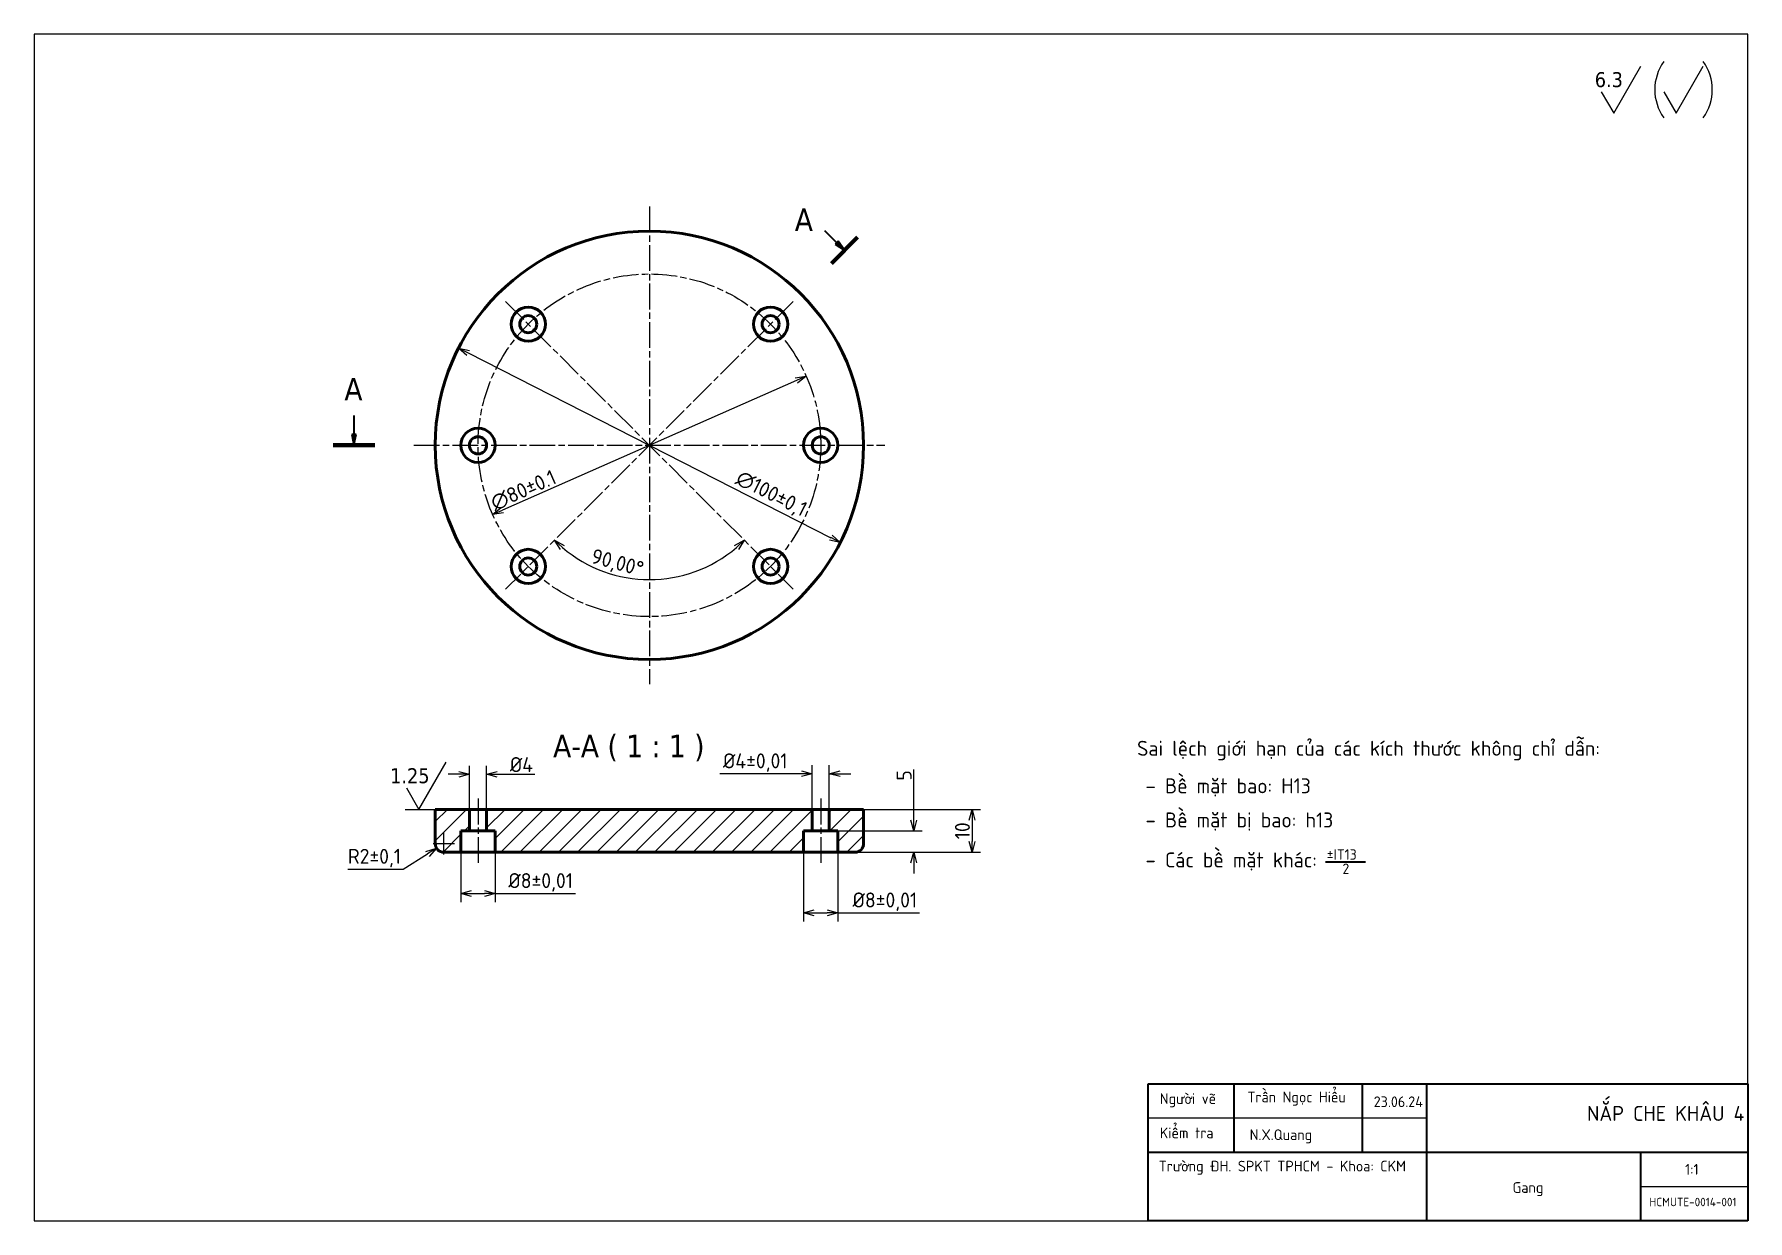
# Paper-space layout 'Sheet' of a CAD drawing. Header units: millimetres. Extents: x 10 to 410, y 10 to 287.
# The model-space entities are those that its viewports show. They can reach past a viewport. Long polylines and large blocks are cut down to what shows.
import ezdxf

# ---------------------------------------------------------------- set-up
doc = ezdxf.new("R2010")
doc.units = ezdxf.units.MM
doc.linetypes.add('AM_ISO08W050x2', pattern=[9, 6, -0.75, 1.5, -0.75])
for name, color, linetype, lineweight in [('NetDam', 7, 'Continuous', 35), ('Netmanh', 5, 'Continuous', 13), ('Symbol (ISO)', 7, 'Continuous', 25), ('Visible (ISO)', 7, 'Continuous', 50)]:
    doc.layers.add(name, color=color, linetype=linetype, lineweight=lineweight)
doc.styles.add('Note Text (ISO)', font='tcvn+7284-2003r.ttf')
doc.dimstyles.new('Default (ISO)$0', dxfattribs={"dimtxt": 3.5, "dimasz": 2.5, "dimexe": 2, "dimexo": 0, "dimgap": 0.5, "dimtad": 1, "dimtxsty": 'Note Text (ISO)', "dimblk": 'OPEN30', "dimblk1": 'OPEN30', "dimblk2": 'OPEN90', "dimcen": 2.5, "dimclrd": 256, "dimclre": 256, "dimclrt": 256, "dimazin": 0, "dimtfac": 1, "dimtofl": 0, "dimtmove": 0, "dimatfit": 3, "dimldrblk": 'OPEN30', "dimfxl": 1, "dimtolj": 1, "dimtzin": 0, "dimlwd": -1, "dimlwe": -1, "dimarcsym": 0})
doc.dimstyles.new('Default (ISO)$2', dxfattribs={"dimtxt": 3.5, "dimasz": 2.5, "dimexe": 2, "dimexo": 0, "dimgap": 0.5, "dimtad": 1, "dimtxsty": 'Note Text (ISO)', "dimblk": 'OPEN30', "dimblk1": 'OPEN30', "dimblk2": 'OPEN90', "dimcen": 2.5, "dimclrd": 256, "dimclre": 256, "dimclrt": 256, "dimazin": 0, "dimtfac": 1, "dimtofl": 0, "dimtmove": 0, "dimatfit": 3, "dimldrblk": 'OPEN30', "dimfxl": 1, "dimtolj": 1, "dimtzin": 0, "dimlwd": -1, "dimlwe": -1, "dimarcsym": 0})
doc.dimstyles.new('Default (ISO)$3', dxfattribs={"dimtxt": 3.5, "dimasz": 2.5, "dimexe": 2, "dimexo": 0, "dimgap": 0.5, "dimtad": 1, "dimtxsty": 'Note Text (ISO)', "dimblk": 'OPEN30', "dimblk1": 'OPEN30', "dimblk2": 'OPEN90', "dimcen": 2.5, "dimclrd": 256, "dimclre": 256, "dimclrt": 256, "dimazin": 0, "dimtfac": 1, "dimtofl": 0, "dimtmove": 0, "dimatfit": 0, "dimldrblk": 'OPEN30', "dimfxl": 1, "dimtolj": 1, "dimtzin": 0, "dimlwd": -1, "dimlwe": -1, "dimarcsym": 0})
doc.dimstyles.new('Default (ISO)$4', dxfattribs={"dimtxt": 3.5, "dimasz": 2.5, "dimexe": 2, "dimexo": 0, "dimgap": 0.5, "dimtad": 1, "dimtih": 1, "dimtoh": 1, "dimtxsty": 'Note Text (ISO)', "dimblk": 'OPEN30', "dimblk1": 'OPEN30', "dimblk2": 'OPEN90', "dimcen": 2.5, "dimclrd": 256, "dimclre": 256, "dimclrt": 256, "dimazin": 0, "dimtfac": 1, "dimtofl": 0, "dimtmove": 0, "dimatfit": 3, "dimldrblk": 'OPEN30', "dimfxl": 1, "dimtolj": 1, "dimtzin": 0, "dimlwd": -1, "dimlwe": -1, "dimarcsym": 0})

# ---------------------------------------------------------------- blocks, each defined once
blk = doc.blocks.new('_Open30')
at = {"color": 0, "linetype": 'ByBlock', "lineweight": -2}
for p, q in [((-1, 0.27), (0, 0)), ((0, 0), (-1, -0.27)), ((0, 0), (-1, 0))]:
    blk.add_line(p, q, dxfattribs=at)
blk = doc.blocks.new('*D8')
at = {"layer": 'Defpoints', "color": 0, "transparency": 16777216}
for p in [(103.91, 96.97), (105.6, 98.04)]:
    blk.add_point(p, dxfattribs=at)
at = {"layer": 'Netmanh', "transparency": 16777216}
for p, q in [((105.6, 95.54), (105.6, 100.54)), ((103.1, 98.04), (108.1, 98.04))]:
    blk.add_line(p, q, dxfattribs=at)
at = {"layer": 'Netmanh', "linetype": 'Continuous', "transparency": 16777216}
for p, q in [((83.19, 92.07), (96.12, 92.07)), ((96.12, 92.07), (101.79, 95.64))]:
    blk.add_line(p, q, dxfattribs=at)
at = {"layer": 'Netmanh', "transparency": 16777216, "xscale": 2.5, "yscale": 2.5, "zscale": 2.5, "rotation": 32.15944859980199}
blk.add_blockref('_Open30', (103.91, 96.97), dxfattribs=at)
at = {"layer": 'Netmanh', "transparency": 16777216, "insert": (89.41, 94.67), "char_height": 3.5, "attachment_point": 5, "style": 'Note Text (ISO)'}
blk.add_mtext('\\A1;R2±0,1', dxfattribs=at)
blk = doc.blocks.new('_Open90')
at = {"color": 0, "linetype": 'ByBlock', "lineweight": -2}
for p, q in [((0, 0), (-1, 0)), ((-0.5, 0.5), (0, 0)), ((0, 0), (-0.5, -0.5))]:
    blk.add_line(p, q, dxfattribs=at)
blk = doc.blocks.new('*D9')
at = {"layer": 'Defpoints', "color": 0, "transparency": 16777216}
for p in [(109.05, 213.74), (198.15, 168.34)]:
    blk.add_point(p, dxfattribs=at)
at = {"layer": 'Netmanh', "linetype": 'Continuous', "transparency": 16777216}
blk.add_line((111.28, 212.6), (195.92, 169.47), dxfattribs=at)
at = {"layer": 'Netmanh', "transparency": 16777216, "xscale": 2.5, "yscale": 2.5, "zscale": 2.5}
for p, rotation in [((109.05, 213.74), 152.9984982041723), ((198.15, 168.34), 332.9984982041722)]:
    blk.add_blockref('_Open30', p, dxfattribs=dict(at, rotation=rotation))
at = {"layer": 'Netmanh', "transparency": 16777216, "insert": (181.98, 179.5), "char_height": 3.5, "attachment_point": 5, "rotation": 332.9985, "style": 'Note Text (ISO)'}
blk.add_mtext('\\A1;∅100±0,1', dxfattribs=at)
blk = doc.blocks.new('*D10')
at = {"layer": 'Defpoints', "color": 0, "transparency": 16777216}
for p in [(190.21, 207.17), (117, 174.91)]:
    blk.add_point(p, dxfattribs=at)
at = {"layer": 'Netmanh', "linetype": 'Continuous', "transparency": 16777216}
blk.add_line((187.92, 206.16), (119.28, 175.92), dxfattribs=at)
at = {"layer": 'Netmanh', "transparency": 16777216, "xscale": 2.5, "yscale": 2.5, "zscale": 2.5}
for p, rotation in [((190.21, 207.17), 23.77683478277008), ((117, 174.91), 203.7768347827701)]:
    blk.add_blockref('_Open30', p, dxfattribs=dict(at, rotation=rotation))
at = {"layer": 'Netmanh', "transparency": 16777216, "insert": (124.19, 180.54), "char_height": 3.5, "attachment_point": 5, "rotation": 23.7768, "style": 'Note Text (ISO)'}
blk.add_mtext('\\A1;∅80%%P0.1', dxfattribs=at)
blk = doc.blocks.new('*D11')
at = {"layer": 'Defpoints', "color": 0, "transparency": 16777216}
for p in [(120.01, 224.63), (187.19, 224.63), (161.71, 160.76), (120.01, 157.45), (187.19, 157.45)]:
    blk.add_point(p, dxfattribs=at)
at = {"layer": 'Netmanh', "linetype": 'Continuous', "transparency": 16777216}
blk.add_arc((153.6, 191.04), 31.34, 229.5715, 310.4285, dxfattribs=at)
at = {"layer": 'Netmanh', "transparency": 16777216, "xscale": 2.5, "yscale": 2.5, "zscale": 2.5}
for p, rotation in [((131.44, 168.88), 137.2857615528928), ((175.76, 168.88), 42.71423844710723)]:
    blk.add_blockref('_Open30', p, dxfattribs=dict(at, rotation=rotation))
at = {"layer": 'Netmanh', "transparency": 16777216, "insert": (146.07, 163.3), "char_height": 3.5, "attachment_point": 5, "rotation": 344.8062, "style": 'Note Text (ISO)'}
blk.add_mtext('\\A1;90,00°', dxfattribs=at)
blk = doc.blocks.new('*D12')
at = {"layer": 'Defpoints', "color": 0, "transparency": 16777216}
for p in [(115.6, 114.24), (111.6, 106.04), (115.6, 106.04)]:
    blk.add_point(p, dxfattribs=at)
at = {"layer": 'Netmanh', "linetype": 'Continuous', "transparency": 16777216}
for p, q in [((111.6, 106.04), (111.6, 116.24)), ((115.6, 106.04), (115.6, 116.24)), ((109.1, 114.24), (106.6, 114.24)), ((118.1, 114.24), (126.85, 114.24))]:
    blk.add_line(p, q, dxfattribs=at)
at = {"layer": 'Netmanh', "transparency": 16777216, "xscale": 2.5, "yscale": 2.5, "zscale": 2.5}
blk.add_blockref('_Open30', (111.6, 114.24), dxfattribs=at)
at = {"layer": 'Netmanh', "transparency": 16777216, "xscale": 2.5, "yscale": 2.5, "zscale": 2.5, "rotation": 180}
blk.add_blockref('_Open30', (115.6, 114.24), dxfattribs=at)
at = {"layer": 'Netmanh', "transparency": 16777216, "insert": (123.73, 116.49), "char_height": 3.5, "attachment_point": 5, "style": 'Note Text (ISO)'}
blk.add_mtext('\\A1;%%C4', dxfattribs=at)
blk = doc.blocks.new('*D13')
at = {"layer": 'Defpoints', "color": 0, "transparency": 16777216}
for p in [(109.6, 96.04), (117.6, 96.04), (117.6, 86.4)]:
    blk.add_point(p, dxfattribs=at)
at = {"layer": 'Netmanh', "linetype": 'Continuous', "transparency": 16777216}
for p, q in [((109.6, 96.04), (109.6, 84.4)), ((117.6, 96.04), (117.6, 84.4)), ((112.1, 86.4), (115.1, 86.4)), ((117.6, 86.4), (136.33, 86.4))]:
    blk.add_line(p, q, dxfattribs=at)
at = {"layer": 'Netmanh', "transparency": 16777216, "xscale": 2.5, "yscale": 2.5, "zscale": 2.5, "rotation": 180}
blk.add_blockref('_Open30', (109.6, 86.4), dxfattribs=at)
at = {"layer": 'Netmanh', "transparency": 16777216, "xscale": 2.5, "yscale": 2.5, "zscale": 2.5}
blk.add_blockref('_Open30', (117.6, 86.4), dxfattribs=at)
at = {"layer": 'Netmanh', "transparency": 16777216, "insert": (128.21, 89), "char_height": 3.5, "attachment_point": 5, "style": 'Note Text (ISO)'}
blk.add_mtext('\\A1;%%C8±0,01', dxfattribs=at)
blk = doc.blocks.new('*D14')
at = {"layer": 'Defpoints', "color": 0, "transparency": 16777216}
for p in [(189.6, 96.04), (197.6, 96.04), (197.6, 81.88)]:
    blk.add_point(p, dxfattribs=at)
at = {"layer": 'Netmanh', "linetype": 'Continuous', "transparency": 16777216}
for p, q in [((189.6, 96.04), (189.6, 79.88)), ((197.6, 96.04), (197.6, 79.88)), ((192.1, 81.88), (195.1, 81.88)), ((197.6, 81.88), (216.68, 81.88))]:
    blk.add_line(p, q, dxfattribs=at)
at = {"layer": 'Netmanh', "transparency": 16777216, "xscale": 2.5, "yscale": 2.5, "zscale": 2.5, "rotation": 180}
blk.add_blockref('_Open30', (189.6, 81.88), dxfattribs=at)
at = {"layer": 'Netmanh', "transparency": 16777216, "xscale": 2.5, "yscale": 2.5, "zscale": 2.5}
blk.add_blockref('_Open30', (197.6, 81.88), dxfattribs=at)
at = {"layer": 'Netmanh', "transparency": 16777216, "insert": (208.56, 84.48), "char_height": 3.5, "attachment_point": 5, "style": 'Note Text (ISO)'}
blk.add_mtext('\\A1;%%C8±0,01', dxfattribs=at)
blk = doc.blocks.new('*D15')
at = {"layer": 'Defpoints', "color": 0, "transparency": 16777216}
for p in [(195.6, 114.36), (191.6, 106.04), (195.6, 106.04)]:
    blk.add_point(p, dxfattribs=at)
at = {"layer": 'Netmanh', "linetype": 'Continuous', "transparency": 16777216}
for p, q in [((191.6, 106.04), (191.6, 116.36)), ((195.6, 106.04), (195.6, 116.36)), ((189.1, 114.36), (170.03, 114.36)), ((198.1, 114.36), (200.6, 114.36))]:
    blk.add_line(p, q, dxfattribs=at)
at = {"layer": 'Netmanh', "transparency": 16777216, "xscale": 2.5, "yscale": 2.5, "zscale": 2.5}
blk.add_blockref('_Open30', (191.6, 114.36), dxfattribs=at)
at = {"layer": 'Netmanh', "transparency": 16777216, "xscale": 2.5, "yscale": 2.5, "zscale": 2.5, "rotation": 180}
blk.add_blockref('_Open30', (195.6, 114.36), dxfattribs=at)
at = {"layer": 'Netmanh', "transparency": 16777216, "insert": (178.31, 116.96), "char_height": 3.5, "attachment_point": 5, "style": 'Note Text (ISO)'}
blk.add_mtext('\\A1;%%C4±0,01', dxfattribs=at)
blk = doc.blocks.new('*D17')
at = {"layer": 'Defpoints', "color": 0, "transparency": 16777216}
for p in [(197.6, 101.04), (197.6, 96.04), (215.31, 96.04)]:
    blk.add_point(p, dxfattribs=at)
at = {"layer": 'Netmanh', "linetype": 'Continuous', "transparency": 16777216}
for p, q in [((215.31, 103.54), (215.31, 115.35)), ((197.6, 101.04), (217.31, 101.04)), ((197.6, 96.04), (217.31, 96.04)), ((215.31, 93.54), (215.31, 91.04))]:
    blk.add_line(p, q, dxfattribs=at)
at = {"layer": 'Netmanh', "transparency": 16777216, "xscale": 2.5, "yscale": 2.5, "zscale": 2.5}
for p, rotation in [((215.31, 101.04), 270), ((215.31, 96.04), 90)]:
    blk.add_blockref('_Open30', p, dxfattribs=dict(at, rotation=rotation))
at = {"layer": 'Netmanh', "transparency": 16777216, "insert": (213.06, 113.97), "char_height": 3.5, "attachment_point": 5, "rotation": 90, "style": 'Note Text (ISO)'}
blk.add_mtext('\\A1;5', dxfattribs=at)
blk = doc.blocks.new('*D18')
at = {"layer": 'Defpoints', "color": 0, "transparency": 16777216}
for p in [(203.6, 106.04), (203.6, 96.04), (228.92, 96.04)]:
    blk.add_point(p, dxfattribs=at)
at = {"layer": 'Netmanh', "linetype": 'Continuous', "transparency": 16777216}
for p, q in [((203.6, 106.04), (230.92, 106.04)), ((228.92, 103.54), (228.92, 98.54)), ((203.6, 96.04), (230.92, 96.04))]:
    blk.add_line(p, q, dxfattribs=at)
at = {"layer": 'Netmanh', "transparency": 16777216, "xscale": 2.5, "yscale": 2.5, "zscale": 2.5}
for p, rotation in [((228.92, 106.04), 90), ((228.92, 96.04), 270)]:
    blk.add_blockref('_Open30', p, dxfattribs=dict(at, rotation=rotation))
at = {"layer": 'Netmanh', "transparency": 16777216, "insert": (226.67, 101.04), "char_height": 3.5, "attachment_point": 5, "rotation": 90, "style": 'Note Text (ISO)'}
blk.add_mtext('\\A1;10', dxfattribs=at)

msp = doc.modelspace()

# ---------------------------------------------------------------- hatches: boundary and pattern name
at = {"layer": 'Netmanh'}
h = msp.add_hatch(dxfattribs=at)
h.set_pattern_fill('ANSI31', color=256)
h.paths.add_polyline_path([(230.27, 308.24), (232.27, 308.24), (232.27, 313.24), (194.27, 313.24), (156.27, 313.24), (156.27, 308.24), (158.27, 308.24), (158.27, 303.24), (194.27, 303.24), (230.27, 303.24)])
h.paths.add_polyline_path([(152.27, 313.24), (144.27, 313.24), (144.27, 305.24, 0.414214), (146.27, 303.24), (150.27, 303.24), (150.27, 308.24), (152.27, 308.24)])
h.paths.add_polyline_path([(244.27, 313.24), (236.27, 313.24), (236.27, 308.24), (238.27, 308.24), (238.27, 303.24), (242.27, 303.24, 0.414214), (244.27, 305.24)])

# ---------------------------------------------------------------- linework, layer by layer
at = {"layer": 'Netmanh', "linetype": 'AM_ISO08W050x2'}
for p, q in [((194.27, 453.98), (194.27, 342.5)), ((227.86, 431.83), (160.68, 364.65)), ((160.68, 431.83), (227.86, 364.65)), ((139.3, 398.24), (249.25, 398.24)), ((154.27, 315.74), (154.27, 300.74)), ((234.27, 315.74), (234.27, 300.74))]:
    msp.add_line(p, q, dxfattribs=at)
msp.add_circle((194.27, 398.24), 40, dxfattribs=at)
at = {"layer": 'Visible (ISO)'}
for p, q in [((144.27, 313.24), (144.27, 305.24)), ((152.27, 313.24), (144.27, 313.24)), ((152.27, 313.24), (156.27, 313.24)), ((152.27, 308.24), (152.27, 313.24)), ((156.27, 313.24), (156.27, 308.24)), ((194.27, 313.24), (156.27, 313.24)), ((232.27, 313.24), (194.27, 313.24)), ((232.27, 313.24), (236.27, 313.24)), ((232.27, 308.24), (232.27, 313.24)), ((236.27, 313.24), (236.27, 308.24)), ((244.27, 313.24), (236.27, 313.24)), ((244.27, 305.24), (244.27, 313.24)), ((150.27, 308.24), (152.27, 308.24)), ((150.27, 303.24), (150.27, 308.24)), ((152.27, 308.24), (156.27, 308.24)), ((156.27, 308.24), (158.27, 308.24)), ((158.27, 308.24), (158.27, 303.24)), ((230.27, 308.24), (232.27, 308.24)), ((230.27, 303.24), (230.27, 308.24)), ((232.27, 308.24), (236.27, 308.24)), ((236.27, 308.24), (238.27, 308.24)), ((238.27, 308.24), (238.27, 303.24)), ((146.27, 303.24), (150.27, 303.24)), ((158.27, 303.24), (150.27, 303.24)), ((158.27, 303.24), (194.27, 303.24)), ((194.27, 303.24), (230.27, 303.24)), ((238.27, 303.24), (230.27, 303.24)), ((238.27, 303.24), (242.27, 303.24))]:
    msp.add_line(p, q, dxfattribs=at)
for centre, radius in [((194.27, 398.24), 50), ((165.99, 426.52), 4), ((165.99, 426.52), 2), ((222.56, 426.52), 4), ((222.56, 426.52), 2), ((154.27, 398.24), 4), ((154.27, 398.24), 2), ((234.27, 398.24), 4), ((234.27, 398.24), 2), ((165.99, 369.95), 4), ((222.56, 369.95), 4), ((165.99, 369.95), 2), ((222.56, 369.95), 2)]:
    msp.add_circle(centre, radius, dxfattribs=at)
for centre, start, end in [((146.27, 305.24), 180, 270), ((242.27, 305.24), 270, 0)]:
    msp.add_arc(centre, 2, start, end, dxfattribs=at)

psp = doc.layouts.new('Sheet')

# ---------------------------------------------------------------- hatches: boundary and pattern name
at = {"layer": 'NetDam', "linetype": 'Continuous'}
for points in [[(196.9963, 237.9699), (199.1176, 236.5557), (197.7034, 238.677)], [(84.1252, 193.5384), (84.6252, 191.0384), (85.1252, 193.5384)]]:
    psp.add_hatch(color=256, dxfattribs=at).paths.add_polyline_path(points)

# ---------------------------------------------------------------- linework, layer by layer
for p, q in [((194.4508, 241.2226), (197.3499, 238.3235)), ((197.7034, 238.677), (196.9963, 237.9699)), ((196.9963, 237.9699), (199.1176, 236.5557)), ((197.3499, 238.3235), (199.1176, 236.5557)), ((199.1176, 236.5557), (197.7034, 238.677)), ((84.6252, 198.0274), (84.6252, 193.5384)), ((85.1252, 193.5384), (84.1252, 193.5384)), ((84.1252, 193.5384), (84.6252, 191.0384)), ((84.6252, 191.0384), (85.1252, 193.5384)), ((84.6252, 193.5384), (84.6252, 191.0384))]:
    psp.add_line(p, q, dxfattribs=at)
at = {"layer": 'NetDam', "linetype": 'Continuous', "lineweight": 140}
for p, q in [((196.0714, 233.5095), (202.1639, 239.602)), ((79.7419, 191.0384), (89.5086, 191.0384))]:
    psp.add_line(p, q, dxfattribs=at)
at = {"layer": 'NetDam', "linetype": 'Continuous', "lineweight": 35}
psp.add_line((311.4552, 93.798), (320.8085, 93.798), dxfattribs=at)
at = {"layer": 'NetDam'}
for p, q in [((270, 42), (410, 42)), ((270, 10), (270, 42)), ((290, 42), (290, 26)), ((320, 42), (320, 26)), ((335, 42), (335, 10)), ((410, 42), (410, 10)), ((270, 26), (410, 26)), ((385, 26), (385, 10)), ((410, 10), (270, 10))]:
    psp.add_line(p, q, dxfattribs=at)
at = {"layer": 'Netmanh'}
for p, q in [((99.7913, 106.0464), (106.1422, 117.0464)), ((96.9045, 111.0464), (99.7913, 106.0464)), ((335, 42), (410, 42)), ((270, 34), (335, 34)), ((385, 18), (410, 18))]:
    psp.add_line(p, q, dxfattribs=at)
at = {"layer": 'Symbol (ISO)'}
for p, q in [((378.7081, 268.5626), (385.0589, 279.5626)), ((393.2824, 268.5626), (399.6333, 279.5626)), ((375.8213, 273.5626), (378.7081, 268.5626)), ((390.3957, 273.5626), (393.2824, 268.5626)), ((96.6163, 106.0364), (103.6003, 106.0364))]:
    psp.add_line(p, q, dxfattribs=at)
for centre, start, end in [((399.5606, 274.0626), 144.447189, 215.552811), ((390.4684, 274.0626), 324.447189, 35.552811)]:
    psp.add_arc(centre, 11.2649, start, end, dxfattribs=at)

# ---------------------------------------------------------------- texts
at = {"layer": 'NetDam', "attachment_point": 1}
for s, insert, char_height in [('\\fTahoma|b0|i0;\\W1.;A', (187.5432, 246.3224), 5.25), ('\\fTahoma|b0|i0;\\W1.;A', (82.3921, 206.7774), 5.25), ('\\fTahoma|b0|i0;\\W1.;A-A ( 1 : 1 )', (131.1263, 123.4647), 5.25), ('{\\fTCVN 7284|b0|i0|c0|p34;Sai lệch giới hạn của các kích thước không chỉ dẫn:}', (267.4476, 122.0486), 3.5), ('{\\fTCVN 7284|b0|i0|c0|p34; – Bề mặt bao: H13}', (267.2684, 113.2858), 3.5), ('{\\fTCVN 7284|b0|i0|c0|p34; – Bề mặt bị bao: h13}', (267.2684, 105.3171), 3.5), ('{\\fTCVN 7284|b0|i0|c0|p34; – Các bề mặt khác: }', (267.2684, 95.9877), 3.5), ('{\\fTCVN 7284|b0|i0|c0|p34;±IT13}', (311.7198, 96.7338), 2.45), ('{\\fTCVN 7284|b0|i0|c0|p34;2}', (315.389, 93.3897), 2.45), ('{\\fTCVN 7284|b0|i0|c0|p34;Trần Ngọc Hiểu}', (293.1965, 40.1288), 2.5), ('{\\fTCVN 7284|b0|i0|c0|p34;Người vẽ}', (272.75, 39.75), 2.5), ('{\\fTCVN 7284|b0|i0|c0|p34;23.06.24}', (322.6819, 39.0262), 2.5), ('\\pxqc;{\\fTCVN 7284|b0|i0|c0|p34;NẮP CHE KHÂU 4}', (372.5, 36.8034), 3.5), ('{\\fTCVN 7284|b0|i0|c0|p34;Kiểm tra}', (272.75, 31.75), 2.5), ('{\\fTCVN 7284|b0|i0|c0|p34;N.X.Quang}', (293.7364, 31.3306), 2.5), ('{\\fTCVN 7284|b0|i0|c0|p34;Trường ĐH. SPKT TPHCM - Khoa: CKM}', (272.498, 24), 2.5), ('{\\fTCVN 7284|b0|i0|c0|p34;1:1}', (395.374, 23.25), 2.5), ('{\\fTCVN 7284|b0|i0|c0|p34;Gang}', (355.11, 19), 2.5), ('{\\fTCVN 7284|b0|i0|c0|p34;\\H0.79167x;HCMUTE-0014-001}', (387.0248, 15.3574), 2.5)]:
    psp.add_mtext(s, dxfattribs=dict(at, insert=insert, char_height=char_height))
at = {"layer": 'Netmanh', "insert": (93.0778, 115.6439), "char_height": 3.5, "attachment_point": 1}
psp.add_mtext('\\fTahoma|b0|i0;\\W1.;1.25', dxfattribs=at)
at = {"layer": 'Symbol (ISO)', "insert": (374.2934, 278.1601), "char_height": 3.5, "attachment_point": 1}
psp.add_mtext('\\fTahoma|b0|i0;\\W1.;6.3', dxfattribs=at)

# ---------------------------------------------------------------- dimensions: what is measured, and where the dimension line sits
at = {"layer": 'Netmanh'}
dim = psp.add_angular_dim_2l(base=(161.712, 160.765), line1=((120.0127, 224.6259), (187.1879, 157.4508)), line2=((187.1879, 224.6259), (120.0127, 157.4508)), dimstyle='Default (ISO)$2', override={"dimlfac": -1}, dxfattribs=at)
dim.commit()
dim.dimension.update_dxf_attribs({"geometry": '*D11', "text_midpoint": (145.3862, 160.7926), "dimtype": 162})
dim = psp.add_diameter_dim_2p(p1=(109.0506, 213.7391), p2=(198.15, 168.3377), dimstyle='Default (ISO)$3', override={"dimgap": 0.5, "dimlfac": -1, "dimtol": 1, "dimlim": 0, "dimtp": 0.1, "dimtm": 0.1, "dimtdec": 1}, dxfattribs=at)
dim.commit()
dim.dimension.update_dxf_attribs({"geometry": '*D9', "text_midpoint": (180.7986, 177.1792), "dimtype": 163})
dim = psp.add_diameter_dim_2p(p1=(190.2052, 207.1654), p2=(116.9954, 174.9113), text='<>%%P0.1', dimstyle='Default (ISO)$3', override={"dimlfac": -1}, dxfattribs=at)
dim.commit()
dim.dimension.update_dxf_attribs({"geometry": '*D10', "text_midpoint": (125.0931, 178.479), "dimtype": 163})
for base, p1, p2, text, picture, middle in [((115.6003, 114.2443), (111.6003, 106.0364), (115.6003, 106.0364), '%%C4', '*D12', (123.7253, 116.4943)), ((117.6003, 86.4006), (109.6003, 96.0364), (117.6003, 96.0364), '%%C<>', '*D13', (128.2128, 89.0006))]:
    dim = psp.add_linear_dim(base=base, p1=p1, p2=p2, text=text, dimstyle='Default (ISO)$0', override={"dimgap": 0.5, "dimlfac": -1, "dimtol": 1, "dimlim": 0, "dimtp": 0.01, "dimtm": 0.01}, dxfattribs=at)
    dim.commit()
    dim.dimension.update_dxf_attribs({"geometry": picture, "text_midpoint": middle})
for base, p1, p2, picture, middle in [((195.6003, 114.356), (191.6003, 106.0364), (195.6003, 106.0364), '*D15', (178.3128, 114.356)), ((197.6003, 81.8793), (189.6003, 96.0364), (197.6003, 96.0364), '*D14', (208.5641, 81.8793))]:
    dim = psp.add_linear_dim(base=base, p1=p1, p2=p2, text='%%C<>', dimstyle='Default (ISO)$0', override={"dimlfac": -1, "dimtol": 1, "dimtp": 0.01, "dimtm": 0.01}, dxfattribs=at)
    dim.commit()
    dim.dimension.update_dxf_attribs({"geometry": picture, "text_midpoint": middle, "dimtype": 160})
dim = psp.add_linear_dim(base=(215.3078, 96.0364), p1=(197.6003, 101.0364), p2=(197.6003, 96.0364), angle=90, dimstyle='Default (ISO)$0', override={"dimgap": 0.5, "dimlfac": -1, "dimtol": 0, "dimlim": 0, "dimtp": 0.1, "dimtm": 0.1, "dimtdec": 1}, dxfattribs=at)
dim.commit()
dim.dimension.update_dxf_attribs({"geometry": '*D17', "text_midpoint": (215.3078, 113.9723), "dimtype": 160})
dim = psp.add_aligned_dim(p1=(203.6003, 106.0364), p2=(203.6003, 96.0364), distance=25.3204, dimstyle='Default (ISO)$0', override={"dimgap": 0.5, "dimlfac": -1, "dimtol": 0, "dimlim": 0, "dimtp": 0.1, "dimtm": 0.1, "dimtdec": 1}, dxfattribs=at)
dim.commit()
dim.dimension.update_dxf_attribs({"geometry": '*D18', "text_midpoint": (226.6707, 101.0364)})
dim = psp.add_radius_dim(center=(105.6003, 98.0364), mpoint=(103.9071, 96.9719), dimstyle='Default (ISO)$4', override={"dimgap": 0.5, "dimlfac": -1, "dimtol": 1, "dimlim": 0, "dimtp": 0.1, "dimtm": 0.1, "dimtdec": 1}, dxfattribs=at)
dim.commit()
dim.dimension.update_dxf_attribs({"geometry": '*D8', "text_midpoint": (89.4062, 94.6749)})

# ---------------------------------------------------------------- viewports
at = {"layer": 'NetDam'}
psp.add_viewport(center=(210, 148.5), size=(400, 277), view_center_point=(250.6722, 355.7), view_height=277.000001, dxfattribs=at)

doc.saveas('drawing.dxf')
